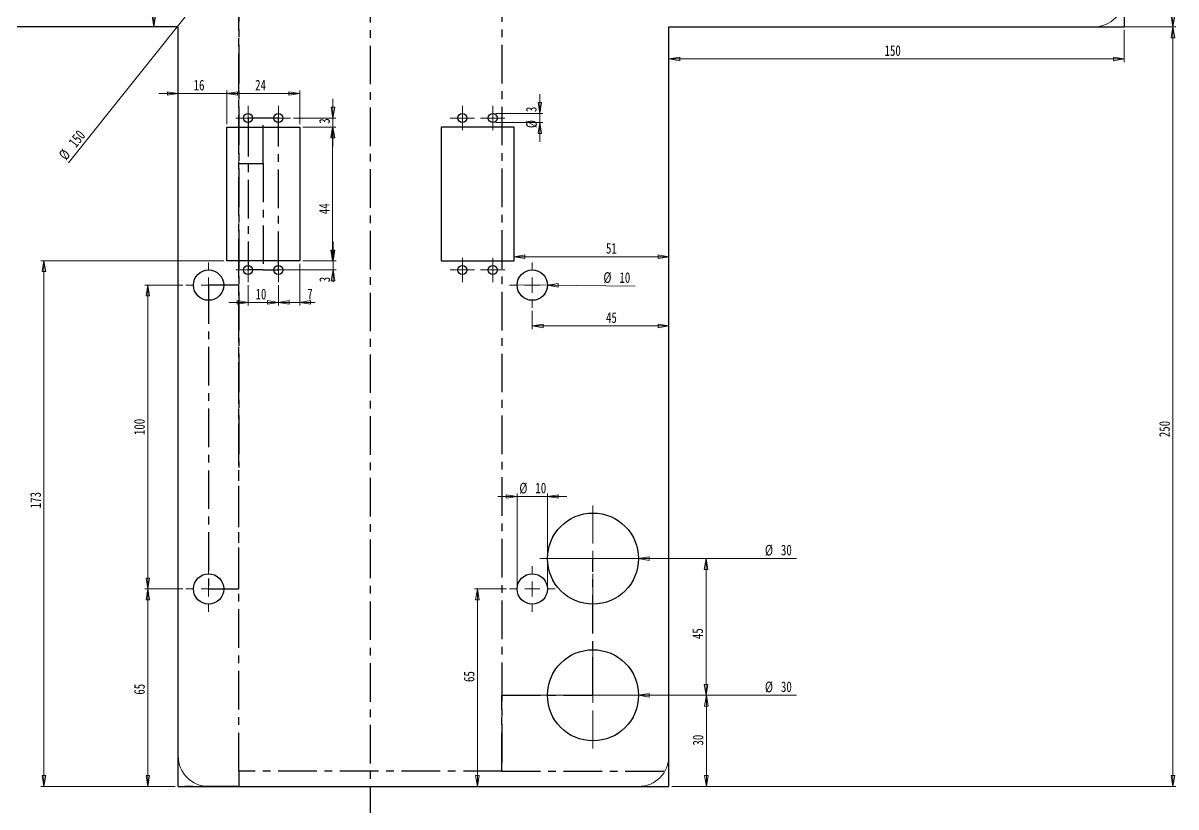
# Model space of a CAD drawing. Header units: millimetres. Extents: x 15 to 1184, y -11749 to 12670.
# Drawn here: x 248.8 to 628.5, y 123.5 to 381.5 of the extents above; entities that cross this region are included whole.
import ezdxf

# ---------------------------------------------------------------- set-up
doc = ezdxf.new("R2010")
doc.units = ezdxf.units.MM
doc.linetypes.add('CENTERX2', pattern=[20.32, 12.7, -2.54, 2.54, -2.54])
doc.styles.add('SLDTEXTSTYLE0', font='TXT', dxfattribs={"width": 0.75})
doc.dimstyles.new('SLDDIMSTYLE0', dxfattribs={"dimtxt": 3.5, "dimasz": 3.556, "dimexe": 0, "dimexo": 0.0625, "dimgap": 0.875, "dimtad": 1, "dimrnd": 1e-09, "dimzin": 12, "dimdsep": 46, "dimtxsty": 'SLDTEXTSTYLE0', "dimblk1": 'CLOSED', "dimblk2": 'CLOSED', "dimsah": 1, "dimcen": 0.09, "dimadec": 0, "dimazin": 3, "dimtfac": 1, "dimtofl": 0, "dimtmove": 0, "dimatfit": 3, "dimldrblk": 'CLOSED', "dimfxl": 1, "dimfrac": 2, "dimtolj": 1, "dimtzin": 12, "dimarcsym": 0})
doc.dimstyles.new('SLDDIMSTYLE2', dxfattribs={"dimtxt": 3.5, "dimasz": 3.556, "dimexe": 0, "dimexo": 0.0625, "dimgap": 0.875, "dimtad": 1, "dimrnd": 1e-09, "dimzin": 12, "dimdsep": 46, "dimtxsty": 'SLDTEXTSTYLE0', "dimblk1": 'NONE', "dimblk2": 'CLOSED', "dimsah": 1, "dimcen": 0, "dimadec": 0, "dimazin": 3, "dimtfac": 1, "dimtmove": 0, "dimatfit": 3, "dimldrblk": 'NONE', "dimfxl": 1, "dimfrac": 2, "dimtolj": 1, "dimtzin": 12, "dimarcsym": 0})
doc.dimstyles.new('SLDDIMSTYLE3', dxfattribs={"dimtxt": 3.5, "dimasz": 3.556, "dimexe": 0, "dimexo": 0.0625, "dimgap": 0.875, "dimtad": 1, "dimrnd": 1e-09, "dimzin": 12, "dimdsep": 46, "dimtxsty": 'SLDTEXTSTYLE0', "dimblk1": 'CLOSED', "dimblk2": 'CLOSED', "dimsah": 1, "dimcen": 0.09, "dimadec": 0, "dimazin": 3, "dimtfac": 1, "dimtmove": 0, "dimatfit": 0, "dimldrblk": 'CLOSED', "dimfxl": 1, "dimfrac": 2, "dimtolj": 1, "dimtzin": 12, "dimarcsym": 0})

# ---------------------------------------------------------------- blocks, each defined once
blk = doc.blocks.new('_CLOSED')
at = {"color": 0, "linetype": 'ByBlock', "lineweight": -2}
for p, q in [((-1, 0.166667), (0, 0)), ((-1, 0.166667), (-1, -0.166667)), ((0, 0), (-1, -0.166667)), ((0, 0), (-1, 0))]:
    blk.add_line(p, q, dxfattribs=at)
blk = doc.blocks.new('_D')
at = {"color": 7, "linetype": 'Continuous', "lineweight": 0}
for p, q in [((462.47, 380.25), (628.47, 380.25)), ((627.47, 130.25), (627.47, 380.25)), ((462.47, 130.25), (628.47, 130.25))]:
    blk.add_line(p, q, dxfattribs=at)
at = {"color": 7, "linetype": 'Continuous', "lineweight": 0, "xscale": 3.556, "yscale": 3.556}
for p, rotation in [((627.47, 380.25, -1.5), 90), ((627.47, 130.25, -1.5), 270)]:
    blk.add_blockref('_CLOSED', p, dxfattribs=dict(at, rotation=rotation))
at = {"color": 7, "linetype": 'Continuous', "lineweight": 0, "insert": (622.96, 245.2), "char_height": 3.5, "attachment_point": 1, "rotation": 90, "style": 'SLDTEXTSTYLE0'}
blk.add_mtext('250', dxfattribs=at)
blk = doc.blocks.new('_D_1')
at = {"color": 7, "linetype": 'Continuous', "lineweight": 0}
for p, q in [((612.47, 505.25), (628.47, 505.25)), ((627.47, 505.25), (627.47, 380.25)), ((612.47, 380.25), (628.47, 380.25))]:
    blk.add_line(p, q, dxfattribs=at)
at = {"color": 7, "linetype": 'Continuous', "lineweight": 0, "xscale": 3.556, "yscale": 3.556}
for p, rotation in [((627.47, 505.25, -1.5), 90), ((627.47, 380.25, -1.5), 270)]:
    blk.add_blockref('_CLOSED', p, dxfattribs=dict(at, rotation=rotation))
at = {"color": 7, "linetype": 'Continuous', "lineweight": 0, "insert": (622.96, 433.9), "char_height": 3.5, "attachment_point": 1, "rotation": 90, "style": 'SLDTEXTSTYLE0'}
blk.add_mtext('125', dxfattribs=at)
blk = doc.blocks.new('_D_4')
at = {"color": 7, "linetype": 'Continuous', "lineweight": 0}
for p, q in [((611.47, 379.25), (611.47, 368.68)), ((461.47, 369.68), (611.47, 369.68))]:
    blk.add_line(p, q, dxfattribs=at)
at = {"color": 7, "linetype": 'Continuous', "lineweight": 0, "xscale": 3.556, "yscale": 3.556, "rotation": 180}
blk.add_blockref('_CLOSED', (461.47, 369.68, -1.5), dxfattribs=at)
at = {"color": 7, "linetype": 'Continuous', "lineweight": 0, "xscale": 3.556, "yscale": 3.556}
blk.add_blockref('_CLOSED', (611.47, 369.68, -1.5), dxfattribs=at)
at = {"color": 7, "linetype": 'Continuous', "lineweight": 0, "insert": (532.5, 374.19), "char_height": 3.5, "attachment_point": 1, "style": 'SLDTEXTSTYLE0'}
blk.add_mtext('150', dxfattribs=at)
blk = doc.blocks.new('_D_5')
at = {"color": 7, "linetype": 'Continuous', "lineweight": 0}
for q in [(421.47, 205.25), (503.55, 205.25)]:
    blk.add_line((451.47, 205.25), q, dxfattribs=at)
at = {"color": 7, "linetype": 'Continuous', "lineweight": 0, "xscale": 3.556, "yscale": 3.556, "rotation": 180}
blk.add_blockref('_CLOSED', (451.47, 205.25, -1.5), dxfattribs=at)
at = {"color": 7, "linetype": 'Continuous', "lineweight": 0, "char_height": 3.5, "attachment_point": 1, "style": 'SLDTEXTSTYLE0'}
for s, insert in [('%%c', (493.1, 209.76)), ('30', (498.38, 209.81))]:
    blk.add_mtext(s, dxfattribs=dict(at, insert=insert))
blk = doc.blocks.new('_NONE')
blk = doc.blocks.new('_D_6')
at = {"color": 7, "linetype": 'Continuous', "lineweight": 0}
for q in [(421.47, 160.25), (503.55, 160.25)]:
    blk.add_line((451.47, 160.25), q, dxfattribs=at)
at = {"color": 7, "linetype": 'Continuous', "lineweight": 0, "xscale": 3.556, "yscale": 3.556, "rotation": 180}
blk.add_blockref('_CLOSED', (451.47, 160.25, -1.5), dxfattribs=at)
at = {"color": 7, "linetype": 'Continuous', "lineweight": 0, "char_height": 3.5, "attachment_point": 1, "style": 'SLDTEXTSTYLE0'}
for s, insert in [('%%c', (493.1, 164.76)), ('30', (498.38, 164.81))]:
    blk.add_mtext(s, dxfattribs=dict(at, insert=insert))
blk = doc.blocks.new('_D_7')
at = {"color": 7, "linetype": 'Continuous', "lineweight": 0}
for p, q in [((454.97, 205.25), (474.72, 205.25)), ((473.72, 205.25), (473.72, 160.25)), ((454.97, 160.25), (474.72, 160.25))]:
    blk.add_line(p, q, dxfattribs=at)
at = {"color": 7, "linetype": 'Continuous', "lineweight": 0, "xscale": 3.556, "yscale": 3.556}
for p, rotation in [((473.72, 205.25, -1.5), 90), ((473.72, 160.25, -1.5), 270)]:
    blk.add_blockref('_CLOSED', p, dxfattribs=dict(at, rotation=rotation))
at = {"color": 7, "linetype": 'Continuous', "lineweight": 0, "insert": (469.2, 178.75), "char_height": 3.5, "attachment_point": 1, "rotation": 90, "style": 'SLDTEXTSTYLE0'}
blk.add_mtext('45', dxfattribs=at)
blk = doc.blocks.new('_D_8')
at = {"color": 7, "linetype": 'Continuous', "lineweight": 0}
for p, q in [((454.97, 160.25), (474.84, 160.25)), ((473.84, 160.25), (473.84, 130.25)), ((462.47, 130.25), (474.84, 130.25))]:
    blk.add_line(p, q, dxfattribs=at)
at = {"color": 7, "linetype": 'Continuous', "lineweight": 0, "xscale": 3.556, "yscale": 3.556}
for p, rotation in [((473.84, 160.25, -1.5), 90), ((473.84, 130.25, -1.5), 270)]:
    blk.add_blockref('_CLOSED', p, dxfattribs=dict(at, rotation=rotation))
at = {"color": 7, "linetype": 'Continuous', "lineweight": 0, "insert": (469.32, 143.72), "char_height": 3.5, "attachment_point": 1, "rotation": 90, "style": 'SLDTEXTSTYLE0'}
blk.add_mtext('30', dxfattribs=at)
blk = doc.blocks.new('_D_9')
at = {"color": 7, "linetype": 'Continuous', "lineweight": 0}
for p, q in [((411.47, 225.69), (405.12, 225.69)), ((411.47, 196.25), (411.47, 226.69)), ((411.47, 225.69), (421.47, 225.69)), ((421.47, 196.25), (421.47, 226.69)), ((421.47, 225.69), (427.82, 225.69))]:
    blk.add_line(p, q, dxfattribs=at)
at = {"color": 7, "linetype": 'Continuous', "lineweight": 0, "xscale": 3.556, "yscale": 3.556}
blk.add_blockref('_CLOSED', (411.47, 225.69, -1.5), dxfattribs=at)
at = {"color": 7, "linetype": 'Continuous', "lineweight": 0, "xscale": 3.556, "yscale": 3.556, "rotation": 180}
blk.add_blockref('_CLOSED', (421.47, 225.69, -1.5), dxfattribs=at)
at = {"color": 7, "linetype": 'Continuous', "lineweight": 0, "char_height": 3.5, "attachment_point": 1, "style": 'SLDTEXTSTYLE0'}
for s, insert in [('%%c', (412.23, 230.2)), ('10', (417.5, 230.25))]:
    blk.add_mtext(s, dxfattribs=dict(at, insert=insert))
blk = doc.blocks.new('_D_10')
at = {"color": 7, "linetype": 'Continuous', "lineweight": 0}
for p, q in [((407.97, 195.25), (397.42, 195.25)), ((398.42, 195.25), (398.42, 130.25))]:
    blk.add_line(p, q, dxfattribs=at)
at = {"color": 7, "linetype": 'Continuous', "lineweight": 0, "xscale": 3.556, "yscale": 3.556}
for p, rotation in [((398.42, 195.25, -1.5), 90), ((398.42, 130.25, -1.5), 270)]:
    blk.add_blockref('_CLOSED', p, dxfattribs=dict(at, rotation=rotation))
at = {"color": 7, "linetype": 'Continuous', "lineweight": 0, "insert": (393.91, 164.64), "char_height": 3.5, "attachment_point": 1, "rotation": 90, "style": 'SLDTEXTSTYLE0'}
blk.add_mtext('65', dxfattribs=at)
blk = doc.blocks.new('_D_11')
at = {"color": 7, "linetype": 'Continuous', "lineweight": 0}
for p, q in [((301.37, 195.25), (288.85, 195.25)), ((289.85, 195.25), (289.85, 130.25)), ((298.87, 130.25), (288.85, 130.25))]:
    blk.add_line(p, q, dxfattribs=at)
at = {"color": 7, "linetype": 'Continuous', "lineweight": 0, "xscale": 3.556, "yscale": 3.556}
for p, rotation in [((289.85, 195.25, -1.5), 90), ((289.85, 130.25, -1.5), 270)]:
    blk.add_blockref('_CLOSED', p, dxfattribs=dict(at, rotation=rotation))
at = {"color": 7, "linetype": 'Continuous', "lineweight": 0, "insert": (285.34, 160.46), "char_height": 3.5, "attachment_point": 1, "rotation": 90, "style": 'SLDTEXTSTYLE0'}
blk.add_mtext('65', dxfattribs=at)
blk = doc.blocks.new('_D_12')
at = {"color": 7, "linetype": 'Continuous', "lineweight": 0}
for p, q in [((301.37, 295.25), (288.85, 295.25)), ((289.85, 295.25), (289.85, 195.25)), ((301.37, 195.25), (288.85, 195.25))]:
    blk.add_line(p, q, dxfattribs=at)
at = {"color": 7, "linetype": 'Continuous', "lineweight": 0, "xscale": 3.556, "yscale": 3.556}
for p, rotation in [((289.85, 295.25, -1.5), 90), ((289.85, 195.25, -1.5), 270)]:
    blk.add_blockref('_CLOSED', p, dxfattribs=dict(at, rotation=rotation))
at = {"color": 7, "linetype": 'Continuous', "lineweight": 0, "insert": (285.34, 245.9), "char_height": 3.5, "attachment_point": 1, "rotation": 90, "style": 'SLDTEXTSTYLE0'}
blk.add_mtext('100', dxfattribs=at)
blk = doc.blocks.new('_D_13')
at = {"color": 7, "linetype": 'Continuous', "lineweight": 0}
for p, q in [((314.87, 303.25), (254.64, 303.25)), ((255.64, 303.25), (255.64, 130.25)), ((298.87, 130.25), (254.64, 130.25))]:
    blk.add_line(p, q, dxfattribs=at)
at = {"color": 7, "linetype": 'Continuous', "lineweight": 0, "xscale": 3.556, "yscale": 3.556}
for p, rotation in [((255.64, 303.25, -1.5), 90), ((255.64, 130.25, -1.5), 270)]:
    blk.add_blockref('_CLOSED', p, dxfattribs=dict(at, rotation=rotation))
at = {"color": 7, "linetype": 'Continuous', "lineweight": 0, "insert": (251.13, 221.81), "char_height": 3.5, "attachment_point": 1, "rotation": 90, "style": 'SLDTEXTSTYLE0'}
blk.add_mtext('173', dxfattribs=at)
blk = doc.blocks.new('_D_14')
at = {"color": 7, "linetype": 'Continuous', "lineweight": 0}
for p, q in [((350.85, 303.25), (350.85, 309.6)), ((323.87, 300.25), (351.85, 300.25)), ((340.87, 303.25), (351.85, 303.25)), ((350.85, 300.25), (350.85, 303.25)), ((350.85, 300.25), (350.85, 296.2))]:
    blk.add_line(p, q, dxfattribs=at)
at = {"color": 7, "linetype": 'Continuous', "lineweight": 0, "xscale": 3.556, "yscale": 3.556}
for p, rotation in [((350.85, 303.25, -1.5), 270), ((350.85, 300.25, -1.5), 90)]:
    blk.add_blockref('_CLOSED', p, dxfattribs=dict(at, rotation=rotation))
at = {"color": 7, "linetype": 'Continuous', "lineweight": 0, "insert": (346.34, 296.2), "char_height": 3.5, "attachment_point": 1, "rotation": 90, "style": 'SLDTEXTSTYLE0'}
blk.add_mtext('3', dxfattribs=at)
blk = doc.blocks.new('_D_15')
at = {"color": 7, "linetype": 'Continuous', "lineweight": 0}
for p, q in [((322.87, 295.25), (322.87, 288.57)), ((332.87, 295.25), (332.87, 288.57)), ((322.87, 289.57), (316.52, 289.57)), ((322.87, 289.57), (332.87, 289.57)), ((332.87, 289.57), (339.22, 289.57))]:
    blk.add_line(p, q, dxfattribs=at)
at = {"color": 7, "linetype": 'Continuous', "lineweight": 0, "xscale": 3.556, "yscale": 3.556}
blk.add_blockref('_CLOSED', (322.87, 289.57, -1.5), dxfattribs=at)
at = {"color": 7, "linetype": 'Continuous', "lineweight": 0, "xscale": 3.556, "yscale": 3.556, "rotation": 180}
blk.add_blockref('_CLOSED', (332.87, 289.57, -1.5), dxfattribs=at)
at = {"color": 7, "linetype": 'Continuous', "lineweight": 0, "insert": (325.33, 294.08), "char_height": 3.5, "attachment_point": 1, "style": 'SLDTEXTSTYLE0'}
blk.add_mtext('10', dxfattribs=at)
blk = doc.blocks.new('_D_16')
at = {"color": 7, "linetype": 'Continuous', "lineweight": 0}
for p, q in [((339.87, 302.25), (339.87, 288.57)), ((332.87, 295.25), (332.87, 288.57)), ((332.87, 289.57), (326.52, 289.57)), ((332.87, 289.57), (339.87, 289.57)), ((339.87, 289.57), (344.97, 289.57))]:
    blk.add_line(p, q, dxfattribs=at)
at = {"color": 7, "linetype": 'Continuous', "lineweight": 0, "xscale": 3.556, "yscale": 3.556}
blk.add_blockref('_CLOSED', (332.87, 289.57, -1.5), dxfattribs=at)
at = {"color": 7, "linetype": 'Continuous', "lineweight": 0, "xscale": 3.556, "yscale": 3.556, "rotation": 180}
blk.add_blockref('_CLOSED', (339.87, 289.57, -1.5), dxfattribs=at)
at = {"color": 7, "linetype": 'Continuous', "lineweight": 0, "insert": (342.38, 294.08), "char_height": 3.5, "attachment_point": 1, "style": 'SLDTEXTSTYLE0'}
blk.add_mtext('7', dxfattribs=at)
blk = doc.blocks.new('_D_17')
at = {"color": 7, "linetype": 'Continuous', "lineweight": 0}
for p, q in [((315.87, 348.25), (315.87, 359.32)), ((315.87, 358.32), (339.87, 358.32)), ((339.87, 348.25), (339.87, 359.32))]:
    blk.add_line(p, q, dxfattribs=at)
at = {"color": 7, "linetype": 'Continuous', "lineweight": 0, "xscale": 3.556, "yscale": 3.556, "rotation": 180}
blk.add_blockref('_CLOSED', (315.87, 358.32, -1.5), dxfattribs=at)
at = {"color": 7, "linetype": 'Continuous', "lineweight": 0, "xscale": 3.556, "yscale": 3.556}
blk.add_blockref('_CLOSED', (339.87, 358.32, -1.5), dxfattribs=at)
at = {"color": 7, "linetype": 'Continuous', "lineweight": 0, "insert": (325.19, 362.83), "char_height": 3.5, "attachment_point": 1, "style": 'SLDTEXTSTYLE0'}
blk.add_mtext('24', dxfattribs=at)
blk = doc.blocks.new('_D_18')
at = {"color": 7, "linetype": 'Continuous', "lineweight": 0}
for p, q in [((340.87, 347.25), (351.71, 347.25)), ((350.71, 347.25), (350.71, 303.25)), ((340.87, 303.25), (351.71, 303.25))]:
    blk.add_line(p, q, dxfattribs=at)
at = {"color": 7, "linetype": 'Continuous', "lineweight": 0, "xscale": 3.556, "yscale": 3.556}
for p, rotation in [((350.71, 347.25, -1.5), 90), ((350.71, 303.25, -1.5), 270)]:
    blk.add_blockref('_CLOSED', p, dxfattribs=dict(at, rotation=rotation))
at = {"color": 7, "linetype": 'Continuous', "lineweight": 0, "insert": (346.2, 318.62), "char_height": 3.5, "attachment_point": 1, "rotation": 90, "style": 'SLDTEXTSTYLE0'}
blk.add_mtext('44', dxfattribs=at)
blk = doc.blocks.new('_D_19')
at = {"color": 7, "linetype": 'Continuous', "lineweight": 0}
for p, q in [((299.87, 358.32), (293.52, 358.32)), ((315.87, 358.32), (299.87, 358.32)), ((315.87, 348.25), (315.87, 359.32)), ((315.87, 358.32), (322.22, 358.32))]:
    blk.add_line(p, q, dxfattribs=at)
at = {"color": 7, "linetype": 'Continuous', "lineweight": 0, "xscale": 3.556, "yscale": 3.556}
blk.add_blockref('_CLOSED', (299.87, 358.32, -1.5), dxfattribs=at)
at = {"color": 7, "linetype": 'Continuous', "lineweight": 0, "xscale": 3.556, "yscale": 3.556, "rotation": 180}
blk.add_blockref('_CLOSED', (315.87, 358.32, -1.5), dxfattribs=at)
at = {"color": 7, "linetype": 'Continuous', "lineweight": 0, "insert": (304.95, 362.83), "char_height": 3.5, "attachment_point": 1, "style": 'SLDTEXTSTYLE0'}
blk.add_mtext('16', dxfattribs=at)
blk = doc.blocks.new('_D_27')
at = {"color": 7, "linetype": 'Continuous', "lineweight": 0}
for q in [(409.91, 518.9), (263.73, 335.47)]:
    blk.add_line((316.43, 401.6), q, dxfattribs=at)
at = {"color": 7, "linetype": 'Continuous', "lineweight": 0, "xscale": 3.556, "yscale": 3.556, "rotation": 51.4476995599}
blk.add_blockref('_CLOSED', (316.43, 401.6, -1.5), dxfattribs=at)
at = {"color": 7, "linetype": 'Continuous', "lineweight": 0, "char_height": 3.5, "attachment_point": 1, "rotation": 51.4477, "style": 'SLDTEXTSTYLE0'}
for s, insert in [('150', (263.45, 342.44)), ('%%c', (260.2, 338.28))]:
    blk.add_mtext(s, dxfattribs=dict(at, insert=insert))
blk = doc.blocks.new('_D_28')
at = {"color": 7, "linetype": 'Continuous', "lineweight": 0}
for p, q in [((418.97, 351.75), (418.97, 358.1)), ((404.47, 351.75), (419.97, 351.75)), ((418.97, 351.75), (418.97, 348.75)), ((404.47, 348.75), (419.97, 348.75)), ((418.97, 348.75), (418.97, 342.4))]:
    blk.add_line(p, q, dxfattribs=at)
at = {"color": 7, "linetype": 'Continuous', "lineweight": 0, "xscale": 3.556, "yscale": 3.556}
for p, rotation in [((418.97, 351.75, -1.5), 270), ((418.97, 348.75, -1.5), 90)]:
    blk.add_blockref('_CLOSED', p, dxfattribs=dict(at, rotation=rotation))
at = {"color": 7, "linetype": 'Continuous', "lineweight": 0, "char_height": 3.5, "attachment_point": 1, "rotation": 90, "style": 'SLDTEXTSTYLE0'}
for s, insert in [('3', (414.41, 352.19)), ('%%c', (414.46, 346.91))]:
    blk.add_mtext(s, dxfattribs=dict(at, insert=insert))
blk = doc.blocks.new('_D_29')
at = {"color": 7, "linetype": 'Continuous', "lineweight": 0}
for p, q in [((350.8, 350.25), (350.8, 356.6)), ((337.87, 350.25), (351.8, 350.25)), ((350.8, 350.25), (350.8, 347.25)), ((340.87, 347.25), (351.8, 347.25)), ((350.8, 347.25), (350.8, 340.9))]:
    blk.add_line(p, q, dxfattribs=at)
at = {"color": 7, "linetype": 'Continuous', "lineweight": 0, "xscale": 3.556, "yscale": 3.556}
for p, rotation in [((350.8, 350.25, -1.5), 270), ((350.8, 347.25, -1.5), 90)]:
    blk.add_blockref('_CLOSED', p, dxfattribs=dict(at, rotation=rotation))
at = {"color": 7, "linetype": 'Continuous', "lineweight": 0, "insert": (346.29, 348.35), "char_height": 3.5, "attachment_point": 1, "rotation": 90, "style": 'SLDTEXTSTYLE0'}
blk.add_mtext('3', dxfattribs=at)
blk = doc.blocks.new('_D_30')
at = {"color": 7, "linetype": 'Continuous', "lineweight": 0}
blk.add_line((410.47, 304.61), (461.47, 304.61), dxfattribs=at)
at = {"color": 7, "linetype": 'Continuous', "lineweight": 0, "xscale": 3.556, "yscale": 3.556, "rotation": 180}
blk.add_blockref('_CLOSED', (410.47, 304.61, -1.5), dxfattribs=at)
at = {"color": 7, "linetype": 'Continuous', "lineweight": 0, "xscale": 3.556, "yscale": 3.556}
blk.add_blockref('_CLOSED', (461.47, 304.61, -1.5), dxfattribs=at)
at = {"color": 7, "linetype": 'Continuous', "lineweight": 0, "insert": (440.76, 309.12), "char_height": 3.5, "attachment_point": 1, "style": 'SLDTEXTSTYLE0'}
blk.add_mtext('51', dxfattribs=at)
blk = doc.blocks.new('_D_31')
at = {"color": 7, "linetype": 'Continuous', "lineweight": 0}
for p, q in [((416.47, 286.75), (416.47, 280.8)), ((416.47, 281.8), (461.47, 281.8))]:
    blk.add_line(p, q, dxfattribs=at)
at = {"color": 7, "linetype": 'Continuous', "lineweight": 0, "xscale": 3.556, "yscale": 3.556, "rotation": 180}
blk.add_blockref('_CLOSED', (416.47, 281.8, -1.5), dxfattribs=at)
at = {"color": 7, "linetype": 'Continuous', "lineweight": 0, "xscale": 3.556, "yscale": 3.556}
blk.add_blockref('_CLOSED', (461.47, 281.8, -1.5), dxfattribs=at)
at = {"color": 7, "linetype": 'Continuous', "lineweight": 0, "insert": (440.76, 286.32), "char_height": 3.5, "attachment_point": 1, "style": 'SLDTEXTSTYLE0'}
blk.add_mtext('45', dxfattribs=at)
blk = doc.blocks.new('_D_32')
at = {"color": 7, "linetype": 'Continuous', "lineweight": 0}
for q in [(411.47, 295.3), (450.33, 294.91)]:
    blk.add_line((421.47, 295.2), q, dxfattribs=at)
at = {"color": 7, "linetype": 'Continuous', "lineweight": 0, "xscale": 3.556, "yscale": 3.556, "rotation": 179.4286456891}
blk.add_blockref('_CLOSED', (421.47, 295.2, -1.5), dxfattribs=at)
at = {"color": 7, "linetype": 'Continuous', "lineweight": 0, "char_height": 3.5, "attachment_point": 1, "rotation": 359.4286, "style": 'SLDTEXTSTYLE0'}
for s, insert in [('%%c', (439.93, 299.51)), ('10', (445.2, 299.51))]:
    blk.add_mtext(s, dxfattribs=dict(at, insert=insert))
blk = doc.blocks.new('_D_33')
at = {"color": 7, "linetype": 'Continuous', "lineweight": 0}
for p, q in [((265.87, 431.25), (292.84, 431.25)), ((291.84, 431.25), (291.84, 380.25))]:
    blk.add_line(p, q, dxfattribs=at)
at = {"color": 7, "linetype": 'Continuous', "lineweight": 0, "xscale": 3.556, "yscale": 3.556}
for p, rotation in [((291.84, 431.25, -1.5), 90), ((291.84, 380.25, -1.5), 270)]:
    blk.add_blockref('_CLOSED', p, dxfattribs=dict(at, rotation=rotation))
at = {"color": 7, "linetype": 'Continuous', "lineweight": 0, "insert": (287.33, 403.21), "char_height": 3.5, "attachment_point": 1, "rotation": 90, "style": 'SLDTEXTSTYLE0'}
blk.add_mtext('51', dxfattribs=at)
blk = doc.blocks.new('SW_CENTERMARKSYMBOL_1')
at = {"color": 0, "linetype": 'Continuous', "lineweight": 0}
for p, q in [((0, 5), (0, 7.5)), ((-5, 0), (-7.5, 0)), ((0, 0), (-2.5, 0)), ((0, 0), (0, 2.5)), ((0, 0), (0, -2.5)), ((0, 0), (2.5, 0)), ((5, 0), (7.5, 0)), ((0, -5), (0, -7.5))]:
    blk.add_line(p, q, dxfattribs=at)
blk = doc.blocks.new('SW_CENTERMARKSYMBOL_6')
at = {"color": 0, "linetype": 'Continuous', "lineweight": 0}
for p, q in [((0, 5), (0, 7.5)), ((-5, 0), (-7.5, 0)), ((0, 0), (-2.5, 0)), ((0, 0), (0, 2.5)), ((0, 0), (0, -2.5)), ((0, 0), (2.5, 0)), ((5, 0), (7.5, 0)), ((0, -5), (0, -7.5))]:
    blk.add_line(p, q, dxfattribs=at)
blk = doc.blocks.new('SW_CENTERMARKSYMBOL_13')
at = {"color": 0, "linetype": 'Continuous', "lineweight": 0}
for p, q in [((0, 5), (0, 7.5)), ((-5, 0), (-7.5, 0)), ((0, 0), (-2.5, 0)), ((0, 0), (0, 2.5)), ((0, 0), (0, -2.5)), ((0, 0), (2.5, 0)), ((5, 0), (7.5, 0)), ((0, -5), (0, -7.5))]:
    blk.add_line(p, q, dxfattribs=at)
blk = doc.blocks.new('SW_CENTERMARKSYMBOL_20')
at = {"color": 0, "linetype": 'Continuous', "lineweight": 0}
for p, q in [((0, 5), (0, 7.5)), ((-5, 0), (-7.5, 0)), ((0, 0), (-2.5, 0)), ((0, 0), (0, 2.5)), ((0, 0), (0, -2.5)), ((0, 0), (2.5, 0)), ((5, 0), (7.5, 0)), ((0, -5), (0, -7.5))]:
    blk.add_line(p, q, dxfattribs=at)
blk = doc.blocks.new('SW_CENTERMARKSYMBOL_21')
at = {"color": 0, "linetype": 'Continuous', "lineweight": 0}
for p, q in [((0, 2.5), (0, 4)), ((-2.5, 0), (-4, 0)), ((0, 0), (-2.5, 0)), ((0, 0), (0, 2.5)), ((0, 0), (0, -2.5)), ((0, 0), (2.5, 0)), ((2.5, 0), (4, 0)), ((0, -2.5), (0, -4))]:
    blk.add_line(p, q, dxfattribs=at)
blk = doc.blocks.new('SW_CENTERMARKSYMBOL_22')
at = {"color": 0, "linetype": 'Continuous', "lineweight": 0}
for p, q in [((0, 2.5), (0, 4)), ((-2.5, 0), (-4, 0)), ((0, 0), (-2.5, 0)), ((0, 0), (0, 2.5)), ((0, 0), (0, -2.5)), ((0, 0), (2.5, 0)), ((2.5, 0), (4, 0)), ((0, -2.5), (0, -4))]:
    blk.add_line(p, q, dxfattribs=at)
blk = doc.blocks.new('SW_CENTERMARKSYMBOL_23')
at = {"color": 0, "linetype": 'Continuous', "lineweight": 0}
for p, q in [((0, 2.5), (0, 4)), ((-2.5, 0), (-4, 0)), ((0, 0), (-2.5, 0)), ((0, 0), (0, 2.5)), ((0, 0), (0, -2.5)), ((0, 0), (2.5, 0)), ((2.5, 0), (4, 0)), ((0, -2.5), (0, -4))]:
    blk.add_line(p, q, dxfattribs=at)
blk = doc.blocks.new('SW_CENTERMARKSYMBOL_24')
at = {"color": 0, "linetype": 'Continuous', "lineweight": 0}
for p, q in [((0, 2.5), (0, 4)), ((-2.5, 0), (-4, 0)), ((0, 0), (-2.5, 0)), ((0, 0), (0, 2.5)), ((0, 0), (0, -2.5)), ((0, 0), (2.5, 0)), ((2.5, 0), (4, 0)), ((0, -2.5), (0, -4))]:
    blk.add_line(p, q, dxfattribs=at)
blk = doc.blocks.new('SW_CENTERMARKSYMBOL_25')
at = {"color": 0, "linetype": 'Continuous', "lineweight": 0}
for p, q in [((0, 2.5), (0, 4)), ((-2.5, 0), (-4, 0)), ((0, 0), (-2.5, 0)), ((0, 0), (0, 2.5)), ((0, 0), (0, -2.5)), ((0, 0), (2.5, 0)), ((2.5, 0), (4, 0)), ((0, -2.5), (0, -4))]:
    blk.add_line(p, q, dxfattribs=at)
blk = doc.blocks.new('SW_CENTERMARKSYMBOL_30')
at = {"color": 0, "linetype": 'Continuous', "lineweight": 0}
for p, q in [((0, 2.5), (0, 4)), ((-2.5, 0), (-4, 0)), ((0, 0), (-2.5, 0)), ((0, 0), (0, 2.5)), ((0, 0), (0, -2.5)), ((0, 0), (2.5, 0)), ((2.5, 0), (4, 0)), ((0, -2.5), (0, -4))]:
    blk.add_line(p, q, dxfattribs=at)
blk = doc.blocks.new('SW_CENTERMARKSYMBOL_38')
at = {"color": 0, "linetype": 'Continuous', "lineweight": 0}
for p, q in [((0, 2.5), (0, 4)), ((-2.5, 0), (-4, 0)), ((0, 0), (-2.5, 0)), ((0, 0), (0, 2.5)), ((0, 0), (0, -2.5)), ((0, 0), (2.5, 0)), ((2.5, 0), (4, 0)), ((0, -2.5), (0, -4))]:
    blk.add_line(p, q, dxfattribs=at)
blk = doc.blocks.new('SW_CENTERMARKSYMBOL_39')
at = {"color": 0, "linetype": 'Continuous', "lineweight": 0}
for p, q in [((0, 2.5), (0, 4)), ((-2.5, 0), (-4, 0)), ((0, 0), (-2.5, 0)), ((0, 0), (0, 2.5)), ((0, 0), (0, -2.5)), ((0, 0), (2.5, 0)), ((2.5, 0), (4, 0)), ((0, -2.5), (0, -4))]:
    blk.add_line(p, q, dxfattribs=at)
blk = doc.blocks.new('SW_CENTERMARKSYMBOL_41')
at = {"color": 0, "linetype": 'Continuous', "lineweight": 0}
for p, q in [((0, 5), (0, 17.5)), ((-5, 0), (-17.5, 0)), ((0, 0), (-2.5, 0)), ((0, 0), (0, 2.5)), ((0, 0), (0, -2.5)), ((0, 0), (2.5, 0)), ((5, 0), (17.5, 0)), ((0, -5), (0, -17.5))]:
    blk.add_line(p, q, dxfattribs=at)
blk = doc.blocks.new('SW_CENTERMARKSYMBOL_42')
at = {"color": 0, "linetype": 'Continuous', "lineweight": 0}
for p, q in [((0, 5), (0, 17.5)), ((-5, 0), (-17.5, 0)), ((0, 0), (-2.5, 0)), ((0, 0), (0, 2.5)), ((0, 0), (0, -2.5)), ((0, 0), (2.5, 0)), ((5, 0), (17.5, 0)), ((0, -5), (0, -17.5))]:
    blk.add_line(p, q, dxfattribs=at)

msp = doc.modelspace()

# ---------------------------------------------------------------- linework, layer by layer
at = {"color": 7, "linetype": 'CENTERX2'}
for p, q in [((363.17226, -11749.37186), (363.17226, 12669.86869)), ((319.87099, 135.24842), (319.87099, 435.24842)), ((319.87099, 435.24842), (319.87099, 235.24842)), ((406.47353, 435.24842), (406.47353, 135.24842)), ((406.47353, 435.24842), (406.47353, 380.24842)), ((332.87099, 350.24842), (322.87099, 350.24842)), ((322.87099, 350.24842), (322.87099, 300.24842)), ((327.87099, 335.24842), (327.87099, 350.24842)), ((332.87099, 300.24842), (332.87099, 350.24842)), ((327.87099, 335.24842), (327.87099, 347.24842)), ((319.87099, 135.24842), (319.87099, 335.24842)), ((319.87099, 335.24842), (327.87099, 335.24842)), ((327.87099, 335.24842), (327.87099, 300.24842)), ((327.87099, 300.24842), (322.87099, 300.24842)), ((327.87099, 300.24842), (332.87099, 300.24842)), ((319.87099, 295.24842), (309.87099, 295.24842)), ((309.87099, 295.24842), (309.87099, 195.24842)), ((319.87099, 195.24842), (319.87099, 295.24842)), ((319.87099, 135.24842), (319.87099, 280.24842)), ((436.47353, 160.24842), (436.47353, 205.24842)), ((309.87099, 195.24842), (319.87099, 195.24842)), ((319.87099, 135.24842), (319.87099, 195.24842)), ((406.47353, 135.24842), (406.47353, 160.24842)), ((406.47353, 160.24842), (436.47353, 160.24842)), ((406.47353, 135.24842), (319.87099, 135.24842)), ((319.87099, 135.24842), (319.87099, 130.24842)), ((406.47353, 135.24842), (461.47353, 135.24842)), ((319.87099, 130.24842), (299.87099, 130.24842))]:
    msp.add_line(p, q, dxfattribs=at)
at = {"color": 7, "linetype": 'Continuous'}
for p, q in [((611.47353, 435.24842), (611.47353, 380.24842)), ((299.87099, 380.24842), (114.87099, 380.24842)), ((299.87099, 130.24842), (299.87099, 380.24842)), ((461.47353, 130.24842), (461.47353, 380.24842)), ((461.47353, 380.24842), (611.47353, 380.24842)), ((315.87099, 303.24842), (315.87099, 347.24842)), ((315.87099, 347.24842), (327.87099, 347.24842)), ((327.87099, 347.24842), (339.87099, 347.24842)), ((339.87099, 347.24842), (339.87099, 303.24842)), ((398.47353, 347.24842), (386.47353, 347.24842)), ((386.47353, 347.24842), (386.47353, 303.24842)), ((410.47353, 347.24842), (398.47353, 347.24842)), ((410.47353, 303.24842), (410.47353, 347.24842)), ((339.87099, 303.24842), (315.87099, 303.24842)), ((386.47353, 303.24842), (410.47353, 303.24842)), ((299.87099, 130.24842), (461.47353, 130.24842))]:
    msp.add_line(p, q, dxfattribs=at)
at = {"color": 7, "linetype": 'Continuous', "lineweight": 15}
for p, q in [((124.87098, 380.24842), (299.87099, 380.24842)), ((299.87099, 380.24842), (299.87099, 140.24843)), ((461.47353, 380.24842), (601.47353, 380.24842)), ((461.47353, 140.24843), (461.47353, 380.24842)), ((339.87099, 347.24842), (315.87099, 347.24842)), ((315.87099, 347.24842), (315.87099, 303.24841)), ((339.87099, 303.24841), (339.87099, 347.24842)), ((386.47353, 347.24842), (386.47353, 303.24841)), ((410.47353, 347.24842), (386.47353, 347.24842)), ((410.47353, 303.24841), (410.47353, 347.24842)), ((315.87099, 303.24841), (339.87099, 303.24841)), ((386.47353, 303.24841), (410.47353, 303.24841)), ((309.87099, 130.24841), (451.47353, 130.24841))]:
    msp.add_line(p, q, dxfattribs=at)
at = {"color": 7, "linetype": 'Continuous'}
for centre, radius in [((322.87099, 350.24842), 1.5), ((332.87099, 350.24842), 1.5), ((393.47353, 350.24842), 1.5), ((403.47353, 350.24842), 1.5), ((309.87099, 295.24842), 5), ((322.87099, 300.24842), 1.5), ((332.87099, 300.24842), 1.5), ((393.47353, 300.24842), 1.5), ((403.47353, 300.24842), 1.5), ((416.47353, 295.24842), 5), ((436.47353, 205.24842), 15), ((309.87099, 195.24842), 5), ((416.47353, 195.24842), 5), ((436.47353, 160.24842), 15)]:
    msp.add_circle(centre, radius, dxfattribs=at)
at = {"color": 7, "linetype": 'Continuous', "lineweight": 15}
for centre, radius in [((322.87099, 350.24842), 1.5), ((332.87099, 350.24842), 1.5), ((393.47353, 350.24842), 1.5), ((403.47353, 350.24842), 1.5), ((309.87099, 295.24842), 5), ((322.87099, 300.24842), 1.5), ((332.87099, 300.24842), 1.5), ((393.47353, 300.24842), 1.5), ((403.47353, 300.24842), 1.5), ((416.47353, 295.24842), 5), ((436.47353, 205.24842), 15), ((309.87099, 195.24842), 5), ((416.47353, 195.24842), 5), ((436.47353, 160.24842), 15)]:
    msp.add_circle(centre, radius, dxfattribs=at)
for centre, start, end in [((601.47353, 390.24842), 270, 0), ((309.87099, 140.24842), 180, 270), ((451.47353, 140.24842), 270, 0)]:
    msp.add_arc(centre, 10, start, end, dxfattribs=at)

# ---------------------------------------------------------------- block references
at = {"color": 7, "linetype": 'Continuous', "lineweight": 0}
for name, p in [('SW_CENTERMARKSYMBOL_21', (322.87099, 350.24842)), ('SW_CENTERMARKSYMBOL_22', (332.87099, 350.24842)), ('SW_CENTERMARKSYMBOL_30', (393.47353, 350.24842)), ('SW_CENTERMARKSYMBOL_25', (403.47353, 350.24842)), ('SW_CENTERMARKSYMBOL_24', (322.87099, 300.24842)), ('SW_CENTERMARKSYMBOL_23', (332.87099, 300.24842)), ('SW_CENTERMARKSYMBOL_38', (393.47353, 300.24842)), ('SW_CENTERMARKSYMBOL_39', (403.47353, 300.24842)), ('SW_CENTERMARKSYMBOL_1', (309.87099, 295.24842)), ('SW_CENTERMARKSYMBOL_20', (416.47353, 295.24842)), ('SW_CENTERMARKSYMBOL_41', (436.47353, 205.24842)), ('SW_CENTERMARKSYMBOL_6', (309.87099, 195.24842)), ('SW_CENTERMARKSYMBOL_13', (416.47353, 195.24842)), ('SW_CENTERMARKSYMBOL_42', (436.47353, 160.24842))]:
    msp.add_blockref(name, p, dxfattribs=at)

# ---------------------------------------------------------------- dimensions: what is measured, and where the dimension line sits
for p1, p2, picture, middle in [((409.91441, 518.90139), (316.4301, 401.59545), '_D_27', (267.77719, 340.54482)), ((411.47378, 295.29828), (421.47328, 295.19856), '_D_32', (445.2422, 294.96154)), ((421.47353, 205.24842), (451.47353, 205.24842), '_D_5', (498.3859, 205.24843)), ((421.47353, 160.24842), (451.47353, 160.24842), '_D_6', (498.3859, 160.24843))]:
    dim = msp.add_diameter_dim_2p(p1=p1, p2=p2, dimstyle='SLDDIMSTYLE2', dxfattribs=at)
    dim.commit()
    dim.dimension.update_dxf_attribs({"geometry": picture, "text_midpoint": middle, "dimtype": 163})
for base, p1, p2, dimstyle, picture, middle in [((627.47353, 380.24842), (611.47353, 505.24842), (611.47353, 380.24842), 'SLDDIMSTYLE0', '_D_1', (627.47353, 437.77898)), ((291.84307, 380.24842), (264.87099, 431.24842), (299.87099, 380.24842), 'SLDDIMSTYLE0', '_D_33', (291.84307, 405.79499)), ((627.47353, 380.24842), (461.47353, 130.24842), (461.47353, 380.24842), 'SLDDIMSTYLE0', '_D', (627.47353, 249.07587)), ((350.80281, 347.24842), (336.87099, 350.24842), (339.87099, 347.24842), 'SLDDIMSTYLE3', '_D_29', (350.80281, 349.64675)), ((350.70966, 303.24842), (339.87099, 347.24842), (339.87099, 303.24842), 'SLDDIMSTYLE0', '_D_18', (350.70966, 321.2039)), ((350.85263, 303.24842), (322.87099, 300.24842), (339.87099, 303.24842), 'SLDDIMSTYLE3', '_D_14', (350.85263, 297.49661)), ((255.64477, 130.24842), (315.87099, 303.24842), (299.87099, 130.24842), 'SLDDIMSTYLE0', '_D_13', (255.64477, 225.68518)), ((289.85319, 195.24842), (302.37099, 295.24842), (302.37099, 195.24842), 'SLDDIMSTYLE0', '_D_12', (289.85319, 249.78175)), ((473.71622, 160.24842), (453.97353, 205.24842), (453.97353, 160.24842), 'SLDDIMSTYLE0', '_D_7', (473.71622, 181.33791)), ((289.85319, 130.24842), (302.37099, 195.24842), (299.87099, 130.24842), 'SLDDIMSTYLE0', '_D_11', (289.85319, 163.05041)), ((398.42371, 130.24842), (408.97353, 195.24842), (461.47353, 130.24842), 'SLDDIMSTYLE0', '_D_10', (398.42371, 167.22858)), ((473.83635, 130.24842), (453.97353, 160.24842), (461.47353, 130.24842), 'SLDDIMSTYLE0', '_D_8', (473.83635, 146.30379))]:
    dim = msp.add_linear_dim(base=base, p1=p1, p2=p2, angle=90, dimstyle=dimstyle, dxfattribs=at)
    dim.commit()
    dim.dimension.update_dxf_attribs({"geometry": picture, "text_midpoint": middle, "dimtype": 160})
for base, p1, p2, dimstyle, picture, middle in [((299.87099, 358.32254), (315.87099, 347.24842), (299.87099, 380.24842), 'SLDDIMSTYLE3', '_D_19', (307.53796, 358.32254)), ((461.47353, 304.61286), (410.47353, 303.24842), (461.47353, 380.24842), 'SLDDIMSTYLE0', '_D_30', (443.34445, 304.61286)), ((461.47353, 281.80423), (416.47353, 287.74842), (461.47353, 380.24842), 'SLDDIMSTYLE0', '_D_31', (443.34445, 281.80423)), ((611.47353, 369.6826), (461.47353, 380.24842), (611.47353, 380.24842), 'SLDDIMSTYLE0', '_D_4', (536.37752, 369.6826)), ((339.87099, 358.32254), (315.87099, 347.24842), (339.87099, 347.24842), 'SLDDIMSTYLE0', '_D_17', (327.7777, 358.32254)), ((339.87099, 289.56677), (332.87099, 296.24842), (339.87099, 303.24842), 'SLDDIMSTYLE3', '_D_16', (343.67291, 289.56677)), ((332.87099, 289.56677), (322.87099, 296.24842), (332.87099, 296.24842), 'SLDDIMSTYLE3', '_D_15', (327.92038, 289.56677))]:
    dim = msp.add_linear_dim(base=base, p1=p1, p2=p2, dimstyle=dimstyle, dxfattribs=at)
    dim.commit()
    dim.dimension.update_dxf_attribs({"geometry": picture, "text_midpoint": middle, "dimtype": 160})
dim = msp.add_linear_dim(base=(418.97375, 348.74842), p1=(403.47353, 351.74842), p2=(403.47353, 348.74842), angle=90, text='%%c<>', dimstyle='SLDDIMSTYLE3', dxfattribs=at)
dim.commit()
dim.dimension.update_dxf_attribs({"geometry": '_D_28', "text_midpoint": (418.97375, 350.84519), "dimtype": 160})
dim = msp.add_linear_dim(base=(421.47353, 225.68518), p1=(411.47353, 195.24842), p2=(421.47353, 195.24842), text='%%c<>', dimstyle='SLDDIMSTYLE3', dxfattribs=at)
dim.commit()
dim.dimension.update_dxf_attribs({"geometry": '_D_9', "text_midpoint": (417.45037, 225.68518), "dimtype": 160})

doc.saveas('drawing.dxf')
